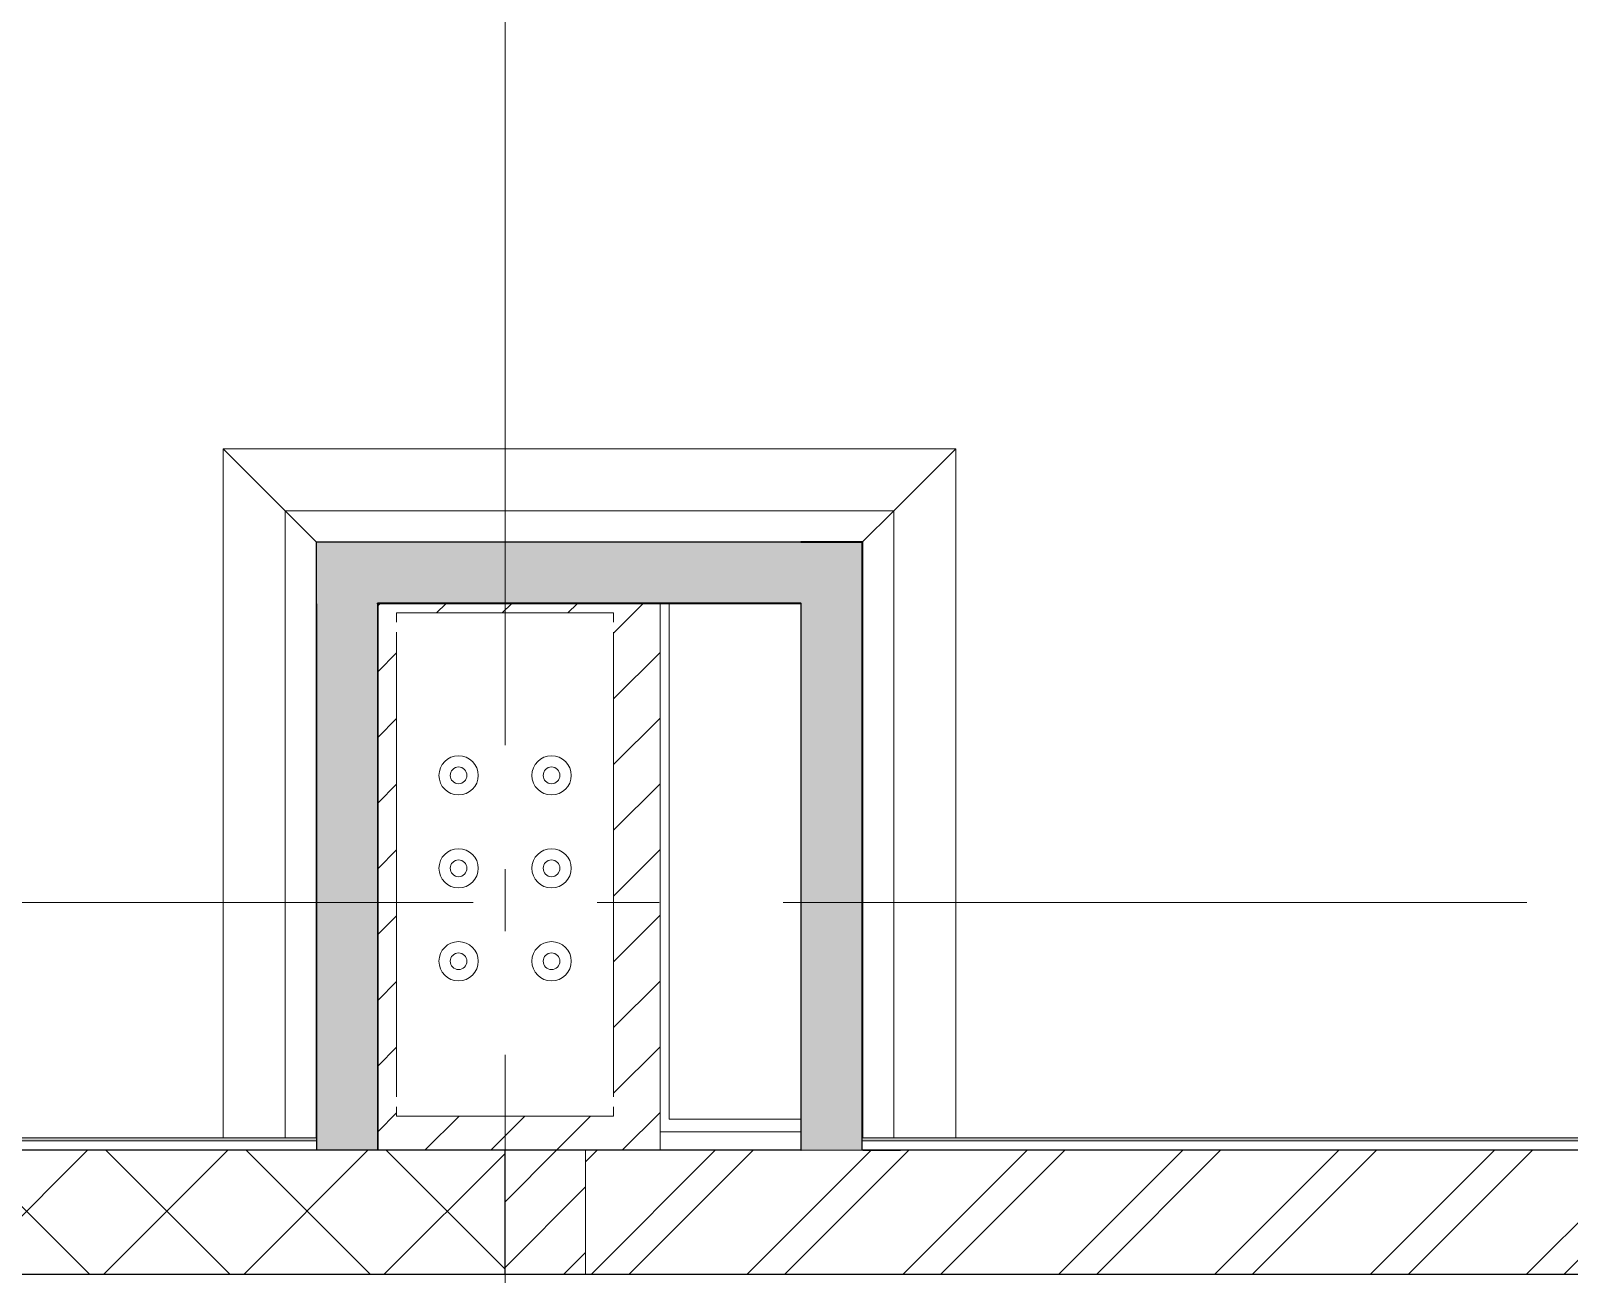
# Model space of a CAD drawing. Header units: millimetres. Extents: x -187347 to 135007, y -6415 to 292048.
# Drawn here: x -63705 to -61223, y -4545 to -2539 of the extents above; entities that cross this region are included whole.
import ezdxf

# ---------------------------------------------------------------- set-up
doc = ezdxf.new("R2010")
doc.units = ezdxf.units.MM
doc.header["$LTSCALE"] = 100
doc.linetypes.add('Z_LINE-CNTR', pattern=[17, 12, -2, 1, -2])
for name, color, linetype, lineweight in [('A-FLOR', 7, 'Continuous', 5), ('A-WALL', 7, 'Continuous', 5), ('A-WALL-FNSH', 7, 'Continuous', 5), ('A-WALL-PATT', 7, 'Continuous', 5), ('S-BEAM', 7, 'Continuous', 5), ('S-COLS', 7, 'Continuous', 5), ('S-FSTN', 7, 'Continuous', 5), ('S-GRID', 7, 'Continuous', 5)]:
    doc.layers.add(name, color=color, linetype=linetype, lineweight=lineweight)
pattern_1 = [(45, (-212939.88, 104055), (-53.03301, 53.03301), [])]

# ---------------------------------------------------------------- blocks, each defined once
blk = doc.blocks.new('ODE_ST_M3_Base_Plate_Connection___Double_Row_14562_FREE_BOLT_LOD3 - BR630A-V284-BLOCK WORK - GROUND FLOOR PLAN - FOR SITE')
at = {"layer": 'S-FSTN'}
for p, q in [((-181.3, 406), (-181.3, 391)), ((168.7, 406), (-181.3, 406)), ((168.7, 391), (168.7, 406)), ((-181.3, 375), (-181.3, -375)), ((168.7, -375), (168.7, 375)), ((-181.3, -391), (-181.3, -406)), ((168.7, -406), (168.7, -391)), ((-181.3, -406), (168.7, -406))]:
    blk.add_line(p, q, dxfattribs=at)
blk = doc.blocks.new('Hex Head - 16mmØ BOLT-9650050-BLOCK WORK - GROUND FLOOR PLAN - FOR SITE')
at = {"layer": 'S-FSTN'}
for radius, start, end in [(31.7, 0, 180), (13.5, 0, 180), (31.7, 180, 360), (13.5, 180, 360)]:
    blk.add_arc((9.5, 0), radius, start, end, dxfattribs=at)
blk = doc.blocks.new('Hex Head - 30mmØ BOLT-30457600-BLOCK WORK - GROUND FLOOR PLAN - FOR SITE')
at = {"layer": 'S-FSTN'}
for radius, start, end in [(31.7, 0, 180), (13.5, 0, 180), (31.7, 180, 360), (13.5, 180, 360)]:
    blk.add_arc((9.5, 0), radius, start, end, dxfattribs=at)

msp = doc.modelspace()

# ---------------------------------------------------------------- hatches: boundary and pattern name
at = {"layer": 'A-WALL-PATT', "true_color": 0xb8ffa6}
h = msp.add_hatch(color=71, dxfattribs=at)
h.paths.add_polyline_path([(-63244.9, -4325), (-63244.1, -4325), (-63244.1, -3463), (-63244.9, -3463), (-63244.9, -4166.9)])
h.paths.add_polyline_path([(-63244.1, -3462.2), (-63244.1, -3363.8), (-63244.9, -3363.8), (-63244.9, -3462.2)])
h = msp.add_hatch(color=71, dxfattribs=at)
h.paths.add_polyline_path([(-62462.8, -3363.8), (-62462.8, -3363), (-63244.1, -3363), (-63244.1, -3363.8), (-62531.3, -3363.8)])
h.paths.add_polyline_path([(-62462, -3363.8), (-62363.6, -3363.8), (-62363.6, -3363), (-62462, -3363)])
at = {"layer": 'A-WALL-PATT'}
h = msp.add_hatch(dxfattribs=at)
h.set_pattern_fill('FP_563', color=256, angle=67.3801, style=0, pattern_type=2)
h.set_pattern_definition([(67.38, (-62849.795, -3443.189), (0.0003, 50.7995), [13.208, -647.192]), (67.38, (-62798.996, -3443.189), (0.0003, 50.7995), [13.208, -647.192]), (67.38, (-62748.196, -3443.188), (0.0003, 50.79954), [13.208, -647.192]), (67.38, (-62697.395, -3443.19), (0.0003, 50.79954), [13.208, -647.192]), (67.38, (-62646.596, -3443.19), (0.0003, 50.79954), [13.208, -647.192]), (112.249, (-62807.124, -3443.189), (0.0002, 50.8004), [12.075, -1195.427]), (112.249, (-62756.324, -3443.19), (0.00024, 50.8004), [12.075, -1195.427]), (112.249, (-62705.524, -3443.189), (0.00024, 50.8004), [12.075, -1195.427]), (112.249, (-62654.724, -3443.19), (0.00024, 50.8004), [12.075, -1195.427]), (112.249, (-62603.923, -3443.189), (0.00024, 50.80037), [12.075, -1195.427]), (112.249, (-62553.124, -3443.19), (0.00024, 50.80037), [12.075, -1195.427]), (112.249, (-62502.324, -3443.189), (0.00024, 50.80037), [12.075, -1195.427]), (112.249, (-62451.523, -3443.19), (0.00024, 50.80037), [12.075, -1195.427]), (112.2491, (-62400.723, -3443.189), (0.00024, 50.80037), [12.075, -1195.427]), (247.751, (-62819.823, -3432.013), (-0.0005, 50.8004), [12.075, -1195.427]), (247.751, (-62769.024, -3432.013), (-0.0005, 50.8004), [12.075, -1195.427]), (247.751, (-62718.224, -3432.012), (-0.0005, 50.8004), [12.075, -1195.427]), (247.751, (-62667.423, -3432.013), (-0.0005, 50.8004), [12.075, -1195.427]), (247.751, (-62616.624, -3432.013), (-0.0005, 50.80037), [12.075, -1195.427]), (247.751, (-62565.824, -3432.013), (-0.0005, 50.80037), [12.075, -1195.427]), (247.751, (-62515.024, -3432.013), (-0.0005, 50.80037), [12.075, -1195.427]), (247.751, (-62464.224, -3432.013), (-0.0005, 50.80037), [12.075, -1195.427]), (247.7511, (-62413.424, -3432.013), (-0.00048, 50.80037), [12.075, -1195.427]), (292.62, (-62837.603, -3430.997), (-0.00055, 50.7995), [13.208, -647.192]), (292.62, (-62786.804, -3430.997), (-0.00055, 50.7995), [13.208, -647.192]), (292.62, (-62736.004, -3430.997), (-0.00055, 50.79954), [13.208, -647.192]), (292.62, (-62685.204, -3430.997), (-0.00055, 50.79954), [13.208, -647.192]), (292.62, (-62634.404, -3430.997), (-0.00055, 50.79954), [13.208, -647.192]), (81.8701, (-62852.3354, -3451.825), (-7e-05, 50.79954), [3.592, -355.618]), (68.1986, (-62851.828, -3448.269), (-0.0002, 50.8005), [5.471, -268.095]), (68.1986, (-62801.028, -3448.27), (-0.0002, 50.8005), [5.471, -268.095]), (291.801, (-62832.524, -3443.189), (0.0004, 50.8005), [5.471, -268.095]), (291.801, (-62781.723, -3443.19), (0.0004, 50.8005), [5.471, -268.095]), (278.1301, (-62830.4914, -3448.269), (-0.00017, 50.79954), [3.592, -355.618]), (278.1301, (-62852.3354, -3451.825), (-0.00017, 50.79954), [3.592, -355.618]), (296.565, (-62851.828, -3455.38), (-0.0005, 50.7999), [3.408, -110.184]), (315, (-62850.304, -3458.43), (-0.0001, 50.8), [3.592, -68.25]), (326.31, (-62847.764, -3460.97), (-0.0005, 50.8), [1.832, -181.33]), (326.31, (-62796.964, -3460.97), (-0.0005, 50.8), [1.832, -181.33]), (326.31, (-62746.163, -3460.97), (-0.0005, 50.8), [1.832, -181.33]), (341.565, (-62846.24, -3461.985), (0.0002, 50.8), [1.676, -158.967]), (341.565, (-62795.44, -3461.985), (0.0002, 50.8), [1.676, -158.967]), (341.565, (-62744.64, -3461.985), (0.0002, 50.8), [1.676, -158.967]), (341.565, (-62844.716, -3462.493), (0.0002, 50.8), [1.676, -158.967]), (341.565, (-62793.916, -3462.493), (0.0002, 50.8), [1.676, -158.967]), (341.565, (-62743.116, -3462.493), (0.0002, 50.8), [1.676, -158.967]), (0.0001, (-62843.19, -3463), (-0.0001, 50.8), [4.064, -46.736]), (18.435, (-62839.13, -3463), (-0.0005, 50.8), [1.676, -158.967]), (18.435, (-62788.327, -3463), (-0.0005, 50.8), [1.676, -158.967]), (18.435, (-62737.527, -3463), (-0.0005, 50.8), [1.676, -158.967]), (18.435, (-62837.603, -3462.493), (-0.0005, 50.8), [1.676, -158.967]), (18.435, (-62786.804, -3462.493), (-0.0005, 50.8), [1.676, -158.967]), (18.435, (-62736.004, -3462.493), (-0.0005, 50.8), [1.676, -158.967]), (33.69, (-62836.08, -3461.985), (0.0002, 50.8), [1.832, -181.33]), (33.69, (-62785.28, -3461.985), (0.0002, 50.8), [1.832, -181.33]), (33.69, (-62734.48, -3461.985), (0.0002, 50.8), [1.832, -181.33]), (45, (-62834.556, -3460.97), (-0.0001, 50.8), [3.592, -68.25]), (63.435, (-62832.016, -3458.43), (0.0003, 50.7999), [3.408, -110.184]), (81.8701, (-62830.492, -3455.381), (-7e-05, 50.79954), [3.592, -355.618]), (81.8701, (-62826.936, -3451.825), (-7e-05, 50.79954), [3.592, -355.618]), (68.1986, (-62826.428, -3448.269), (-0.0002, 50.8005), [5.471, -268.095]), (68.1986, (-62775.628, -3448.268), (-0.0002, 50.8005), [5.471, -268.095]), (291.801, (-62807.124, -3443.189), (0.0004, 50.8005), [5.471, -268.095]), (291.801, (-62756.324, -3443.19), (0.0004, 50.8005), [5.471, -268.095]), (278.1301, (-62805.092, -3448.269), (-0.00017, 50.79954), [3.592, -355.618]), (278.1301, (-62826.936, -3451.825), (-0.00017, 50.79954), [3.592, -355.618]), (296.565, (-62826.427, -3455.381), (-0.0005, 50.7999), [3.408, -110.184]), (315, (-62824.903, -3458.43), (-0.0001, 50.8), [3.592, -68.25]), (326.31, (-62822.364, -3460.97), (-0.0005, 50.8), [1.832, -181.33]), (326.31, (-62771.564, -3460.97), (-0.0005, 50.8), [1.832, -181.33]), (326.31, (-62720.763, -3460.97), (-0.0005, 50.8), [1.832, -181.33]), (341.565, (-62820.84, -3461.985), (0.0002, 50.8), [1.676, -158.967]), (341.565, (-62770.04, -3461.985), (0.0002, 50.8), [1.676, -158.967]), (341.565, (-62719.24, -3461.985), (0.0002, 50.7998), [1.676, -158.967]), (341.565, (-62819.315, -3462.493), (0.0002, 50.8), [1.676, -158.967]), (341.565, (-62768.516, -3462.493), (0.0002, 50.8), [1.676, -158.967]), (341.565, (-62717.716, -3462.49), (0.0002, 50.7998), [1.676, -158.967]), (0.0001, (-62817.79, -3463), (-0.0001, 50.8), [4.064, -46.736]), (18.435, (-62813.73, -3463), (-0.0005, 50.8), [1.676, -158.967]), (18.435, (-62762.928, -3463), (-0.0005, 50.8), [1.676, -158.967]), (18.435, (-62712.128, -3463), (-0.0005, 50.7998), [1.676, -158.967]), (18.435, (-62812.203, -3462.493), (-0.0005, 50.8), [1.676, -158.967]), (18.435, (-62761.404, -3462.493), (-0.0005, 50.8), [1.676, -158.967]), (18.435, (-62710.604, -3462.493), (-0.0005, 50.7998), [1.676, -158.967]), (33.69, (-62810.68, -3461.985), (0.0002, 50.8), [1.832, -181.33]), (33.69, (-62759.88, -3461.984), (0.0002, 50.8), [1.832, -181.33]), (33.69, (-62709.08, -3461.985), (0.0002, 50.8), [1.832, -181.33]), (45, (-62809.156, -3460.97), (-0.0001, 50.8), [3.592, -68.25]), (63.435, (-62806.615, -3458.429), (0.0003, 50.7999), [3.408, -110.184]), (81.8701, (-62805.092, -3455.381), (-7e-05, 50.79954), [3.592, -355.618]), (81.8701, (-62839.636, -3423.377), (-7e-05, 50.79954), [3.592, -355.618]), (63.435, (-62839.127, -3419.821), (0.0003, 50.7999), [3.408, -110.184]), (45, (-62837.604, -3416.773), (-0.0001, 50.8), [3.592, -68.25]), (33.69, (-62835.064, -3414.233), (0.0002, 50.8), [1.832, -181.33]), (33.69, (-62784.264, -3414.233), (0.0002, 50.8), [1.832, -181.33]), (33.69, (-62733.464, -3414.233), (0.0002, 50.8), [1.832, -181.33]), (18.435, (-62833.54, -3413.217), (-0.0005, 50.8), [1.676, -158.967]), (18.435, (-62782.74, -3413.217), (-0.0005, 50.8), [1.676, -158.967]), (18.435, (-62731.94, -3413.217), (-0.0005, 50.8), [1.676, -158.967]), (18.435, (-62832.016, -3412.71), (-0.0005, 50.8), [1.676, -158.967]), (18.435, (-62781.216, -3412.71), (-0.0005, 50.8), [1.676, -158.967]), (18.435, (-62730.416, -3412.71), (-0.0005, 50.8), [1.676, -158.967]), (0.0001, (-62830.49, -3412.2), (-0.0001, 50.8), [4.064, -46.736]), (341.565, (-62826.427, -3412.2), (0.0002, 50.8), [1.676, -158.967]), (341.565, (-62775.63, -3412.2), (0.0002, 50.8), [1.676, -158.967]), (341.565, (-62724.83, -3412.2), (0.0002, 50.7998), [1.676, -158.967]), (341.565, (-62824.904, -3412.71), (0.0002, 50.8), [1.676, -158.967]), (341.565, (-62774.104, -3412.71), (0.0002, 50.8), [1.676, -158.967]), (341.565, (-62723.303, -3412.71), (0.0002, 50.7998), [1.676, -158.967]), (326.31, (-62823.38, -3413.217), (-0.0005, 50.8), [1.832, -181.33]), (326.31, (-62772.58, -3413.216), (-0.0005, 50.8), [1.832, -181.33]), (326.31, (-62721.78, -3413.217), (-0.0005, 50.8), [1.832, -181.33]), (315, (-62821.856, -3414.233), (-0.0001, 50.8), [3.592, -68.25]), (296.565, (-62819.316, -3416.773), (-0.0005, 50.7999), [3.408, -110.184]), (278.1301, (-62817.792, -3419.821), (-0.00017, 50.79954), [3.592, -355.618]), (278.1301, (-62839.636, -3423.377), (-0.00017, 50.79954), [3.592, -355.618]), (290.556, (-62839.128, -3426.933), (-0.0003, 50.8004), [4.34, -429.695]), (290.556, (-62788.328, -3426.933), (-0.0003, 50.8004), [4.34, -429.695]), (290.556, (-62737.527, -3426.933), (-0.0003, 50.8004), [4.34, -429.695]), (68.1986, (-62819.823, -3432.013), (-0.0002, 50.8005), [5.471, -268.095]), (68.1986, (-62769.024, -3432.013), (-0.0002, 50.8005), [5.471, -268.095]), (81.8701, (-62817.7915, -3426.9334), (-7e-05, 50.79954), [3.592, -355.618]), (0.0001, (-62853.86, -3412.2), (-0.0001, 50.8), [2.032, -48.768]), (341.565, (-62851.828, -3412.2), (0.0002, 50.8), [1.676, -158.967]), (341.565, (-62801.028, -3412.2), (0.0002, 50.8), [1.676, -158.967]), (341.565, (-62750.23, -3412.2), (0.0002, 50.8), [1.676, -158.967]), (341.565, (-62850.303, -3412.71), (0.0002, 50.8), [1.676, -158.967]), (341.565, (-62799.504, -3412.71), (0.0002, 50.8), [1.676, -158.967]), (341.565, (-62748.704, -3412.71), (0.0002, 50.8), [1.676, -158.967]), (326.31, (-62848.78, -3413.217), (-0.0005, 50.8), [1.832, -181.33]), (326.31, (-62797.98, -3413.217), (-0.0005, 50.8), [1.832, -181.33]), (326.31, (-62747.18, -3413.217), (-0.0005, 50.8), [1.832, -181.33]), (315, (-62847.255, -3414.233), (-0.0001, 50.8), [3.592, -68.25]), (296.565, (-62844.716, -3416.773), (-0.0005, 50.7999), [3.408, -110.184]), (278.1301, (-62843.192, -3419.821), (-0.00017, 50.79954), [3.592, -355.618]), (69.444, (-62844.715, -3430.997), (7e-05, 50.8004), [4.34, -429.695]), (69.444, (-62793.916, -3430.997), (7e-05, 50.8004), [4.34, -429.695]), (69.444, (-62743.116, -3430.996), (7e-05, 50.8004), [4.34, -429.695]), (81.8701, (-62843.191, -3426.933), (-7e-05, 50.79954), [3.592, -355.618]), (81.8701, (-62814.236, -3423.3764), (-7e-05, 50.79954), [3.592, -355.618]), (63.435, (-62813.728, -3419.821), (0.0003, 50.7999), [3.408, -110.184]), (45, (-62812.204, -3416.773), (-0.0001, 50.8), [3.592, -68.25]), (33.69, (-62809.663, -3414.233), (0.0002, 50.8), [1.832, -181.33]), (33.69, (-62758.864, -3414.233), (0.0002, 50.8), [1.832, -181.33]), (33.69, (-62708.064, -3414.232), (0.0002, 50.8), [1.832, -181.33]), (18.435, (-62808.14, -3413.217), (-0.0005, 50.8), [1.676, -158.967]), (18.435, (-62757.34, -3413.217), (-0.0005, 50.8), [1.676, -158.967]), (18.435, (-62706.54, -3413.216), (-0.0005, 50.7998), [1.676, -158.967]), (18.435, (-62806.616, -3412.71), (-0.0005, 50.8), [1.676, -158.967]), (18.435, (-62755.815, -3412.71), (-0.0005, 50.8), [1.676, -158.967]), (18.435, (-62705.015, -3412.71), (-0.0005, 50.7998), [1.676, -158.967]), (0.0001, (-62805.09, -3412.2), (-0.0001, 50.8), [2.032, -48.768]), (278.1301, (-62814.236, -3423.3764), (-0.00017, 50.79954), [3.592, -355.618]), (291.801, (-62813.728, -3426.933), (0.0004, 50.8005), [5.471, -268.095]), (291.801, (-62762.928, -3426.933), (0.0004, 50.8005), [5.471, -268.095])])
h.paths.add_polyline_path([(-62462, -3462.2), (-62462, -3363.8), (-63244.1, -3363.8), (-63244.1, -3462.2), (-62462.8, -3462.2)])
h = msp.add_hatch(dxfattribs=at)
h.set_pattern_fill('FP_564', color=256, angle=67.3801, style=0, pattern_type=2)
h.set_pattern_definition([(337.38, (-62443.03, -3858.065), (50.79954, -0.0003), [13.208, -647.192]), (337.38, (-62443.03, -3908.865), (50.79954, -0.0003), [13.208, -647.192]), (337.38, (-62443.03, -3959.665), (50.79954, -0.0003), [13.208, -647.192]), (337.38, (-62443.03, -4010.465), (50.79954, -0.0003), [13.208, -647.192]), (337.38, (-62443.03, -4061.265), (50.79954, -0.0003), [13.208, -647.192]), (22.249, (-62443.03, -3900.737), (50.8004, -0.00024), [12.075, -1195.427]), (22.249, (-62443.03, -3951.537), (50.8004, -0.00024), [12.075, -1195.427]), (22.249, (-62443.03, -4002.336), (50.80037, -0.00024), [12.075, -1195.427]), (22.249, (-62443.03, -4053.137), (50.80037, -0.00024), [12.075, -1195.427]), (22.249, (-62443.03, -4103.937), (50.80037, -0.00024), [12.075, -1195.427]), (22.249, (-62443.029, -4154.737), (50.80037, -0.00024), [12.075, -1195.427]), (22.2491, (-62443.03, -4205.537), (50.80037, -0.00024), [12.075, -1195.427]), (22.2491, (-62443.03, -4256.337), (50.80037, -0.00024), [12.075, -1195.427]), (22.2491, (-62443.03, -4307.137), (50.80037, -0.00024), [12.075, -1195.427]), (157.751, (-62431.853, -3888.037), (50.8004, 0.0005), [12.075, -1195.427]), (157.751, (-62431.854, -3938.837), (50.8004, 0.0005), [12.075, -1195.427]), (157.751, (-62431.853, -3989.637), (50.80037, 0.0005), [12.075, -1195.427]), (157.751, (-62431.854, -4040.437), (50.80037, 0.0005), [12.075, -1195.427]), (157.751, (-62431.854, -4091.237), (50.80037, 0.0005), [12.075, -1195.427]), (157.751, (-62431.854, -4142.037), (50.80037, 0.0005), [12.075, -1195.427]), (157.7511, (-62431.853, -4192.837), (50.80037, 0.00048), [12.075, -1195.427]), (157.7511, (-62431.854, -4243.636), (50.80037, 0.00048), [12.075, -1195.427]), (157.7511, (-62431.853, -4294.437), (50.80037, 0.00048), [12.075, -1195.427]), (202.62, (-62430.838, -3870.257), (50.79954, 0.00055), [13.208, -647.192]), (202.62, (-62430.838, -3921.057), (50.79954, 0.00055), [13.208, -647.192]), (202.62, (-62430.838, -3971.857), (50.79954, 0.00055), [13.208, -647.192]), (202.62, (-62430.837, -4022.657), (50.79954, 0.00055), [13.208, -647.192]), (202.62, (-62430.838, -4073.456), (50.79954, 0.00055), [13.208, -647.192]), (351.8701, (-62451.666, -3855.5246), (50.79954, 7e-05), [3.592, -355.618]), (338.198, (-62448.11, -3856.032), (50.8005, -0.0002), [5.471, -268.095]), (338.198, (-62448.11, -3906.833), (50.8005, -0.0002), [5.471, -268.095]), (201.801, (-62443.03, -3875.337), (50.8005, -0.0004), [5.471, -268.095]), (201.801, (-62443.03, -3926.137), (50.8005, -0.0004), [5.471, -268.095]), (188.1301, (-62448.11, -3877.3686), (50.79954, 0.00017), [3.592, -355.618]), (188.1301, (-62451.666, -3855.5246), (50.79954, 0.00017), [3.592, -355.618]), (206.565, (-62455.222, -3856.033), (50.7999, 0.0005), [3.408, -110.184]), (225, (-62458.27, -3857.557), (50.8, 0.0001), [3.592, -68.25]), (236.31, (-62460.81, -3860.096), (50.8, 0.0005), [1.832, -181.33]), (236.31, (-62460.81, -3910.897), (50.8, 0.0005), [1.832, -181.33]), (236.31, (-62460.81, -3961.697), (50.8, 0.0005), [1.832, -181.33]), (251.565, (-62461.826, -3861.62), (50.8, -0.0002), [1.676, -158.967]), (251.565, (-62461.825, -3912.42), (50.7998, -0.0002), [1.676, -158.967]), (251.565, (-62461.826, -3963.22), (50.7998, -0.0002), [1.676, -158.967]), (251.565, (-62462.333, -3863.145), (50.8, -0.0002), [1.676, -158.967]), (251.565, (-62462.334, -3913.944), (50.7998, -0.0002), [1.676, -158.967]), (251.565, (-62462.333, -3964.745), (50.7998, -0.0002), [1.676, -158.967]), (270, (-62462.84, -3864.67), (50.8, 0.0001), [4.064, -46.736]), (288.435, (-62462.84, -3868.733), (50.8, 0.0005), [1.676, -158.967]), (288.435, (-62462.84, -3919.533), (50.7998, 0.0005), [1.676, -158.967]), (288.435, (-62462.84, -3970.333), (50.7998, 0.0005), [1.676, -158.967]), (288.435, (-62462.334, -3870.257), (50.8, 0.0005), [1.676, -158.967]), (288.435, (-62462.333, -3921.057), (50.7998, 0.0005), [1.676, -158.967]), (288.435, (-62462.334, -3971.857), (50.7998, 0.0005), [1.676, -158.967]), (303.69, (-62461.826, -3871.78), (50.8, -0.0002), [1.832, -181.33]), (303.69, (-62461.825, -3922.58), (50.8, -0.0002), [1.832, -181.33]), (303.69, (-62461.826, -3973.38), (50.8, -0.0002), [1.832, -181.33]), (315, (-62460.81, -3873.304), (50.8, 0.0001), [3.592, -68.25]), (333.435, (-62458.27, -3875.845), (50.7999, -0.0003), [3.408, -110.184]), (351.8701, (-62455.222, -3877.369), (50.79954, 7e-05), [3.592, -355.618]), (351.8701, (-62451.665, -3880.925), (50.79954, 7e-05), [3.592, -355.618]), (338.198, (-62448.11, -3881.433), (50.8005, -0.0002), [5.471, -268.095]), (338.198, (-62448.11, -3932.233), (50.8005, -0.0002), [5.471, -268.095]), (201.801, (-62443.03, -3900.737), (50.8005, -0.0004), [5.471, -268.095]), (201.801, (-62443.03, -3951.537), (50.8005, -0.0004), [5.471, -268.095]), (188.1301, (-62448.109, -3902.769), (50.79954, 0.00017), [3.592, -355.618]), (188.1301, (-62451.665, -3880.925), (50.79954, 0.00017), [3.592, -355.618]), (206.565, (-62455.222, -3881.433), (50.7999, 0.0005), [3.408, -110.184]), (225, (-62458.27, -3882.957), (50.8, 0.0001), [3.592, -68.25]), (236.31, (-62460.81, -3885.497), (50.8, 0.0005), [1.832, -181.33]), (236.31, (-62460.81, -3936.297), (50.8, 0.0005), [1.832, -181.33]), (236.31, (-62460.81, -3987.097), (50.8, 0.0005), [1.832, -181.33]), (251.565, (-62461.825, -3887.02), (50.7998, -0.0002), [1.676, -158.967]), (251.565, (-62461.826, -3937.82), (50.7998, -0.0002), [1.676, -158.967]), (251.565, (-62461.825, -3988.62), (50.7998, -0.0002), [1.676, -158.967]), (251.565, (-62462.333, -3888.545), (50.7998, -0.0002), [1.676, -158.967]), (251.565, (-62462.334, -3939.345), (50.7998, -0.0002), [1.676, -158.967]), (251.565, (-62462.333, -3990.145), (50.7998, -0.0002), [1.676, -158.967]), (270, (-62462.84, -3890.07), (50.8, 0.0001), [4.064, -46.736]), (288.435, (-62462.84, -3894.133), (50.7998, 0.0005), [1.676, -158.967]), (288.435, (-62462.84, -3944.933), (50.7998, 0.0005), [1.676, -158.967]), (288.435, (-62462.84, -3995.732), (50.7998, 0.0005), [1.676, -158.967]), (288.435, (-62462.334, -3895.657), (50.7998, 0.0005), [1.676, -158.967]), (288.435, (-62462.334, -3946.457), (50.7998, 0.0005), [1.676, -158.967]), (288.435, (-62462.334, -3997.257), (50.7998, 0.0005), [1.676, -158.967]), (303.69, (-62461.826, -3897.18), (50.8, -0.0002), [1.832, -181.33]), (303.69, (-62461.825, -3947.98), (50.8, -0.0002), [1.832, -181.33]), (303.69, (-62461.826, -3998.78), (50.8, -0.0002), [1.832, -181.33]), (315, (-62460.81, -3898.705), (50.8, 0.0001), [3.592, -68.25]), (333.435, (-62458.27, -3901.245), (50.7999, -0.0003), [3.408, -110.184]), (351.8701, (-62455.221, -3902.769), (50.79954, 7e-05), [3.592, -355.618]), (351.8701, (-62423.217, -3868.225), (50.79954, 7e-05), [3.592, -355.618]), (333.435, (-62419.662, -3868.733), (50.7999, -0.0003), [3.408, -110.184]), (315, (-62416.614, -3870.256), (50.8, 0.0001), [3.592, -68.25]), (303.69, (-62414.073, -3872.797), (50.8, -0.0002), [1.832, -181.33]), (303.69, (-62414.074, -3923.596), (50.8, -0.0002), [1.832, -181.33]), (303.69, (-62414.073, -3974.397), (50.8, -0.0002), [1.832, -181.33]), (288.435, (-62413.057, -3874.32), (50.8, 0.0005), [1.676, -158.967]), (288.435, (-62413.058, -3925.12), (50.7998, 0.0005), [1.676, -158.967]), (288.435, (-62413.057, -3975.92), (50.7998, 0.0005), [1.676, -158.967]), (288.435, (-62412.55, -3875.845), (50.8, 0.0005), [1.676, -158.967]), (288.435, (-62412.55, -3926.645), (50.7998, 0.0005), [1.676, -158.967]), (288.435, (-62412.55, -3977.445), (50.7998, 0.0005), [1.676, -158.967]), (270, (-62412.04, -3877.37), (50.8, 0.0001), [4.064, -46.736]), (251.565, (-62412.04, -3881.433), (50.8, -0.0002), [1.676, -158.967]), (251.565, (-62412.04, -3932.233), (50.7998, -0.0002), [1.676, -158.967]), (251.565, (-62412.04, -3983.033), (50.7998, -0.0002), [1.676, -158.967]), (251.565, (-62412.55, -3882.956), (50.7998, -0.0002), [1.676, -158.967]), (251.565, (-62412.55, -3933.757), (50.7998, -0.0002), [1.676, -158.967]), (251.565, (-62412.55, -3984.557), (50.7998, -0.0002), [1.676, -158.967]), (236.31, (-62413.06, -3884.48), (50.8, 0.0005), [1.832, -181.33]), (236.31, (-62413.057, -3935.28), (50.8, 0.0005), [1.832, -181.33]), (236.31, (-62413.058, -3986.08), (50.8, 0.0005), [1.832, -181.33]), (225, (-62414.073, -3886.005), (50.8, 0.0001), [3.592, -68.25]), (206.565, (-62416.614, -3888.545), (50.7999, 0.0005), [3.408, -110.184]), (188.1301, (-62419.661, -3890.069), (50.79954, 0.00017), [3.592, -355.618]), (188.1301, (-62423.217, -3868.225), (50.79954, 0.00017), [3.592, -355.618]), (200.556, (-62426.773, -3868.733), (50.8004, 0.0003), [4.34, -429.695]), (200.556, (-62426.774, -3919.533), (50.8004, 0.0003), [4.34, -429.695]), (200.556, (-62426.774, -3970.333), (50.8004, 0.0003), [4.34, -429.695]), (338.198, (-62431.853, -3888.037), (50.8005, -0.0002), [5.471, -268.095]), (338.198, (-62431.854, -3938.837), (50.8005, -0.0002), [5.471, -268.095]), (351.8701, (-62426.773, -3890.069), (50.79954, 7e-05), [3.592, -355.618]), (270, (-62412.04, -3854), (50.8, 0.0001), [2.032, -48.768]), (251.565, (-62412.04, -3856.033), (50.8, -0.0002), [1.676, -158.967]), (251.565, (-62412.04, -3906.832), (50.7998, -0.0002), [1.676, -158.967]), (251.565, (-62412.04, -3957.633), (50.7998, -0.0002), [1.676, -158.967]), (251.565, (-62412.55, -3857.557), (50.8, -0.0002), [1.676, -158.967]), (251.565, (-62412.55, -3908.357), (50.7998, -0.0002), [1.676, -158.967]), (251.565, (-62412.55, -3959.157), (50.7998, -0.0002), [1.676, -158.967]), (236.31, (-62413.058, -3859.08), (50.8, 0.0005), [1.832, -181.33]), (236.31, (-62413.057, -3909.88), (50.8, 0.0005), [1.832, -181.33]), (236.31, (-62413.058, -3960.68), (50.8, 0.0005), [1.832, -181.33]), (225, (-62414.074, -3860.605), (50.8, 0.0001), [3.592, -68.25]), (206.565, (-62416.614, -3863.145), (50.7999, 0.0005), [3.408, -110.184]), (188.1301, (-62419.662, -3864.669), (50.79954, 0.00017), [3.592, -355.618]), (339.444, (-62430.837, -3863.145), (50.8004, -7e-05), [4.34, -429.695]), (339.444, (-62430.838, -3913.945), (50.8004, -7e-05), [4.34, -429.695]), (339.444, (-62430.837, -3964.745), (50.8004, -7e-05), [4.34, -429.695]), (351.8701, (-62426.774, -3864.669), (50.79954, 7e-05), [3.592, -355.618]), (351.8701, (-62423.2174, -3893.625), (50.79954, 7e-05), [3.592, -355.618]), (333.435, (-62419.661, -3894.133), (50.7999, -0.0003), [3.408, -110.184]), (315, (-62416.614, -3895.657), (50.8, 0.0001), [3.592, -68.25]), (303.69, (-62414.073, -3898.197), (50.8, -0.0002), [1.832, -181.33]), (303.69, (-62414.074, -3948.997), (50.8, -0.0002), [1.832, -181.33]), (303.69, (-62414.073, -3999.797), (50.8, -0.0002), [1.832, -181.33]), (288.435, (-62413.057, -3899.72), (50.7998, 0.0005), [1.676, -158.967]), (288.435, (-62413.06, -3950.52), (50.7998, 0.0005), [1.676, -158.967]), (288.435, (-62413.057, -4001.32), (50.7998, 0.0005), [1.676, -158.967]), (288.435, (-62412.55, -3901.245), (50.7998, 0.0005), [1.676, -158.967]), (288.435, (-62412.55, -3952.045), (50.7998, 0.0005), [1.676, -158.967]), (288.435, (-62412.55, -4002.845), (50.7998, 0.0005), [1.676, -158.967]), (270, (-62412.04, -3902.77), (50.8, 0.0001), [2.032, -48.768]), (188.1301, (-62423.2174, -3893.625), (50.79954, 0.00017), [3.592, -355.618]), (201.801, (-62426.774, -3894.133), (50.8005, -0.0004), [5.471, -268.095]), (201.801, (-62426.774, -3944.933), (50.8005, -0.0004), [5.471, -268.095])])
h.paths.add_polyline_path([(-62363.6, -4345), (-62363.6, -3363.8), (-62462, -3363.8), (-62462, -4345)])
at = {"layer": 'A-WALL-PATT', "true_color": 0xb8ffa6}
for points in [[(-62363.6, -4325), (-62362.8, -4325), (-62362.8, -3363.8), (-62363.6, -3363.8), (-62363.6, -3886.2)], [(-62462.8, -3463), (-62462.8, -3462.2), (-63145.7, -3462.2), (-63144.9, -3463), (-62531.3, -3463)], [(-63145.7, -4345), (-63144.9, -4345), (-63144.9, -3463), (-63145.7, -3463), (-63145.7, -4166.9)], [(-62462.8, -4345), (-62462, -4345), (-62462, -3462.2), (-62462.8, -3463), (-62462.8, -3886.2)]]:
    msp.add_hatch(color=71, dxfattribs=at).paths.add_polyline_path(points)
at = {"layer": 'A-WALL-PATT'}
h = msp.add_hatch(dxfattribs=at)
h.set_pattern_fill('FP_562', color=256, angle=67.3801, style=0, pattern_type=2)
h.set_pattern_definition([(157.38, (-63164.69, -3899.937), (-50.7995, 0.0003), [13.208, -647.192]), (157.38, (-63164.69, -3849.137), (-50.79954, 0.0003), [13.208, -647.192]), (157.38, (-63164.69, -3798.337), (-50.79954, 0.0003), [13.208, -647.192]), (157.38, (-63164.69, -3747.537), (-50.79954, 0.0003), [13.208, -647.192]), (157.38, (-63164.69, -3696.737), (-50.79954, 0.0003), [13.208, -647.192]), (202.249, (-63164.69, -3857.265), (-50.8004, 0.00024), [12.075, -1195.427]), (202.249, (-63164.69, -3806.465), (-50.8004, 0.00024), [12.075, -1195.427]), (202.249, (-63164.69, -3755.665), (-50.8004, 0.00024), [12.075, -1195.427]), (202.249, (-63164.69, -3704.865), (-50.80037, 0.00024), [12.075, -1195.427]), (202.249, (-63164.69, -3654.065), (-50.80037, 0.00024), [12.075, -1195.427]), (202.249, (-63164.69, -3603.265), (-50.80037, 0.00024), [12.075, -1195.427]), (202.249, (-63164.69, -3552.465), (-50.80037, 0.00024), [12.075, -1195.427]), (202.2491, (-63164.69, -3501.665), (-50.80037, 0.00024), [12.075, -1195.427]), (202.2491, (-63164.69, -3450.865), (-50.80037, 0.00024), [12.075, -1195.427]), (337.751, (-63175.865, -3869.965), (-50.8004, -0.0005), [12.075, -1195.427]), (337.751, (-63175.866, -3819.165), (-50.8004, -0.0005), [12.075, -1195.427]), (337.751, (-63175.865, -3768.365), (-50.8004, -0.0005), [12.075, -1195.427]), (337.751, (-63175.866, -3717.565), (-50.80037, -0.0005), [12.075, -1195.427]), (337.751, (-63175.866, -3666.765), (-50.80037, -0.0005), [12.075, -1195.427]), (337.751, (-63175.866, -3615.965), (-50.80037, -0.0005), [12.075, -1195.427]), (337.751, (-63175.866, -3565.165), (-50.80037, -0.0005), [12.075, -1195.427]), (337.7511, (-63175.866, -3514.365), (-50.80037, -0.00048), [12.075, -1195.427]), (337.7511, (-63175.866, -3463.565), (-50.80037, -0.00048), [12.075, -1195.427]), (22.62, (-63176.882, -3887.745), (-50.7995, -0.00055), [13.208, -647.192]), (22.62, (-63176.882, -3836.945), (-50.79954, -0.00055), [13.208, -647.192]), (22.62, (-63176.882, -3786.145), (-50.79954, -0.00055), [13.208, -647.192]), (22.62, (-63176.882, -3735.345), (-50.79954, -0.00055), [13.208, -647.192]), (22.62, (-63176.882, -3684.545), (-50.79954, -0.00055), [13.208, -647.192]), (171.8701, (-63156.054, -3902.477), (-50.79954, -7e-05), [3.592, -355.618]), (158.198, (-63159.61, -3901.969), (-50.8005, 0.0002), [5.471, -268.095]), (158.198, (-63159.61, -3851.17), (-50.8005, 0.0002), [5.471, -268.095]), (21.801, (-63164.69, -3882.665), (-50.8005, 0.0004), [5.471, -268.095]), (21.801, (-63164.69, -3831.865), (-50.8005, 0.0004), [5.471, -268.095]), (8.1301, (-63159.61, -3880.633), (-50.79954, -0.00017), [3.592, -355.618]), (8.1301, (-63156.054, -3902.477), (-50.79954, -0.00017), [3.592, -355.618]), (26.565, (-63152.498, -3901.97), (-50.7999, -0.0005), [3.408, -110.184]), (45, (-63149.45, -3900.445), (-50.8, -0.0001), [3.592, -68.25]), (56.31, (-63146.91, -3897.905), (-50.8, -0.0005), [1.832, -181.33]), (56.31, (-63146.91, -3847.105), (-50.8, -0.0005), [1.832, -181.33]), (56.31, (-63146.91, -3796.305), (-50.8, -0.0005), [1.832, -181.33]), (71.565, (-63145.894, -3896.38), (-50.8, 0.0002), [1.676, -158.967]), (71.565, (-63145.893, -3845.58), (-50.8, 0.0002), [1.676, -158.967]), (71.565, (-63145.894, -3794.78), (-50.7998, 0.0002), [1.676, -158.967]), (71.565, (-63145.386, -3894.857), (-50.8, 0.0002), [1.676, -158.967]), (71.565, (-63145.386, -3844.057), (-50.8, 0.0002), [1.676, -158.967]), (71.565, (-63145.386, -3793.257), (-50.7998, 0.0002), [1.676, -158.967]), (90, (-63144.877, -3893.333), (-50.8, -0.0001), [4.064, -46.736]), (108.435, (-63144.878, -3889.27), (-50.8, -0.0005), [1.676, -158.967]), (108.435, (-63144.88, -3838.47), (-50.8, -0.0005), [1.676, -158.967]), (108.435, (-63144.877, -3787.67), (-50.7998, -0.0005), [1.676, -158.967]), (108.435, (-63145.386, -3887.745), (-50.8, -0.0005), [1.676, -158.967]), (108.435, (-63145.386, -3836.945), (-50.8, -0.0005), [1.676, -158.967]), (108.435, (-63145.386, -3786.145), (-50.7998, -0.0005), [1.676, -158.967]), (123.69, (-63145.894, -3886.22), (-50.8, 0.0002), [1.832, -181.33]), (123.69, (-63145.894, -3835.42), (-50.8, 0.0002), [1.832, -181.33]), (123.69, (-63145.894, -3784.62), (-50.8, 0.0002), [1.832, -181.33]), (135, (-63146.91, -3884.697), (-50.8, -0.0001), [3.592, -68.25]), (153.435, (-63149.45, -3882.157), (-50.7999, 0.0003), [3.408, -110.184]), (171.8701, (-63152.498, -3880.633), (-50.79954, -7e-05), [3.592, -355.618]), (171.8701, (-63156.054, -3877.077), (-50.79954, -7e-05), [3.592, -355.618]), (158.198, (-63159.61, -3876.57), (-50.8005, 0.0002), [5.471, -268.095]), (158.198, (-63159.61, -3825.769), (-50.8005, 0.0002), [5.471, -268.095]), (21.801, (-63164.69, -3857.265), (-50.8005, 0.0004), [5.471, -268.095]), (21.801, (-63164.69, -3806.465), (-50.8005, 0.0004), [5.471, -268.095]), (8.1301, (-63159.61, -3855.233), (-50.79954, -0.00017), [3.592, -355.618]), (8.1301, (-63156.054, -3877.077), (-50.79954, -0.00017), [3.592, -355.618]), (26.565, (-63152.498, -3876.569), (-50.7999, -0.0005), [3.408, -110.184]), (45, (-63149.45, -3875.045), (-50.8, -0.0001), [3.592, -68.25]), (56.31, (-63146.91, -3872.505), (-50.8, -0.0005), [1.832, -181.33]), (56.31, (-63146.91, -3821.705), (-50.8, -0.0005), [1.832, -181.33]), (56.31, (-63146.91, -3770.905), (-50.8, -0.0005), [1.832, -181.33]), (71.565, (-63145.894, -3870.98), (-50.8, 0.0002), [1.676, -158.967]), (71.565, (-63145.894, -3820.18), (-50.7998, 0.0002), [1.676, -158.967]), (71.565, (-63145.894, -3769.38), (-50.7998, 0.0002), [1.676, -158.967]), (71.565, (-63145.385, -3869.457), (-50.8, 0.0002), [1.676, -158.967]), (71.565, (-63145.386, -3818.657), (-50.7998, 0.0002), [1.676, -158.967]), (71.565, (-63145.385, -3767.857), (-50.7998, 0.0002), [1.676, -158.967]), (90, (-63144.88, -3867.933), (-50.8, -0.0001), [4.064, -46.736]), (108.435, (-63144.88, -3863.87), (-50.8, -0.0005), [1.676, -158.967]), (108.435, (-63144.878, -3813.07), (-50.7998, -0.0005), [1.676, -158.967]), (108.435, (-63144.88, -3762.27), (-50.7998, -0.0005), [1.676, -158.967]), (108.435, (-63145.386, -3862.345), (-50.8, -0.0005), [1.676, -158.967]), (108.435, (-63145.386, -3811.545), (-50.7998, -0.0005), [1.676, -158.967]), (108.435, (-63145.386, -3760.745), (-50.7998, -0.0005), [1.676, -158.967]), (123.69, (-63145.894, -3860.82), (-50.8, 0.0002), [1.832, -181.33]), (123.69, (-63145.893, -3810.02), (-50.8, 0.0002), [1.832, -181.33]), (123.69, (-63145.894, -3759.22), (-50.8, 0.0002), [1.832, -181.33]), (135, (-63146.91, -3859.297), (-50.8, -0.0001), [3.592, -68.25]), (153.435, (-63149.45, -3856.757), (-50.7999, 0.0003), [3.408, -110.184]), (171.8701, (-63152.498, -3855.233), (-50.79954, -7e-05), [3.592, -355.618]), (171.8701, (-63184.502, -3889.777), (-50.79954, -7e-05), [3.592, -355.618]), (153.435, (-63188.058, -3889.269), (-50.7999, 0.0003), [3.408, -110.184]), (135, (-63191.106, -3887.745), (-50.8, -0.0001), [3.592, -68.25]), (123.69, (-63193.646, -3885.205), (-50.8, 0.0002), [1.832, -181.33]), (123.69, (-63193.646, -3834.405), (-50.8, 0.0002), [1.832, -181.33]), (123.69, (-63193.646, -3783.605), (-50.8, 0.0002), [1.832, -181.33]), (108.435, (-63194.66, -3883.68), (-50.8, -0.0005), [1.676, -158.967]), (108.435, (-63194.66, -3832.88), (-50.8, -0.0005), [1.676, -158.967]), (108.435, (-63194.66, -3782.08), (-50.7998, -0.0005), [1.676, -158.967]), (108.435, (-63195.17, -3882.157), (-50.8, -0.0005), [1.676, -158.967]), (108.435, (-63195.17, -3831.357), (-50.8, -0.0005), [1.676, -158.967]), (108.435, (-63195.17, -3780.557), (-50.7998, -0.0005), [1.676, -158.967]), (90, (-63195.677, -3880.633), (-50.8, -0.0001), [4.064, -46.736]), (71.565, (-63195.677, -3876.57), (-50.8, 0.0002), [1.676, -158.967]), (71.565, (-63195.68, -3825.77), (-50.7998, 0.0002), [1.676, -158.967]), (71.565, (-63195.677, -3774.97), (-50.7998, 0.0002), [1.676, -158.967]), (71.565, (-63195.17, -3875.045), (-50.8, 0.0002), [1.676, -158.967]), (71.565, (-63195.17, -3824.245), (-50.7998, 0.0002), [1.676, -158.967]), (71.565, (-63195.17, -3773.445), (-50.7998, 0.0002), [1.676, -158.967]), (56.31, (-63194.66, -3873.52), (-50.8, -0.0005), [1.832, -181.33]), (56.31, (-63194.66, -3822.72), (-50.8, -0.0005), [1.832, -181.33]), (56.31, (-63194.66, -3771.92), (-50.8, -0.0005), [1.832, -181.33]), (45, (-63193.646, -3871.997), (-50.8, -0.0001), [3.592, -68.25]), (26.565, (-63191.106, -3869.457), (-50.7999, -0.0005), [3.408, -110.184]), (8.1301, (-63188.058, -3867.933), (-50.79954, -0.00017), [3.592, -355.618]), (8.1301, (-63184.502, -3889.777), (-50.79954, -0.00017), [3.592, -355.618]), (20.556, (-63180.946, -3889.269), (-50.8004, -0.0003), [4.34, -429.695]), (20.556, (-63180.946, -3838.47), (-50.8004, -0.0003), [4.34, -429.695]), (20.556, (-63180.946, -3787.669), (-50.8004, -0.0003), [4.34, -429.695]), (158.198, (-63175.865, -3869.965), (-50.8005, 0.0002), [5.471, -268.095]), (158.198, (-63175.866, -3819.165), (-50.8005, 0.0002), [5.471, -268.095]), (171.8701, (-63180.9456, -3867.933), (-50.79954, -7e-05), [3.592, -355.618]), (90, (-63195.68, -3904), (-50.8, -0.0001), [2.032, -48.768]), (71.565, (-63195.678, -3901.97), (-50.8, 0.0002), [1.676, -158.967]), (71.565, (-63195.68, -3851.17), (-50.8, 0.0002), [1.676, -158.967]), (71.565, (-63195.68, -3800.37), (-50.7998, 0.0002), [1.676, -158.967]), (71.565, (-63195.17, -3900.445), (-50.8, 0.0002), [1.676, -158.967]), (71.565, (-63195.17, -3849.645), (-50.8, 0.0002), [1.676, -158.967]), (71.565, (-63195.17, -3798.845), (-50.7998, 0.0002), [1.676, -158.967]), (56.31, (-63194.662, -3898.92), (-50.8, -0.0005), [1.832, -181.33]), (56.31, (-63194.66, -3848.12), (-50.8, -0.0005), [1.832, -181.33]), (56.31, (-63194.662, -3797.32), (-50.8, -0.0005), [1.832, -181.33]), (45, (-63193.646, -3897.397), (-50.8, -0.0001), [3.592, -68.25]), (26.565, (-63191.106, -3894.857), (-50.7999, -0.0005), [3.408, -110.184]), (8.1301, (-63188.058, -3893.333), (-50.79954, -0.00017), [3.592, -355.618]), (159.444, (-63176.881, -3894.857), (-50.8004, 7e-05), [4.34, -429.695]), (159.444, (-63176.882, -3844.057), (-50.8004, 7e-05), [4.34, -429.695]), (159.444, (-63176.881, -3793.257), (-50.8004, 7e-05), [4.34, -429.695]), (171.8701, (-63180.946, -3893.3326), (-50.79954, -7e-05), [3.592, -355.618]), (171.8701, (-63184.501, -3864.377), (-50.79954, -7e-05), [3.592, -355.618]), (153.435, (-63188.058, -3863.869), (-50.7999, 0.0003), [3.408, -110.184]), (135, (-63191.106, -3862.345), (-50.8, -0.0001), [3.592, -68.25]), (123.69, (-63193.645, -3859.805), (-50.8, 0.0002), [1.832, -181.33]), (123.69, (-63193.646, -3809.005), (-50.8, 0.0002), [1.832, -181.33]), (123.69, (-63193.645, -3758.205), (-50.8, 0.0002), [1.832, -181.33]), (108.435, (-63194.66, -3858.28), (-50.8, -0.0005), [1.676, -158.967]), (108.435, (-63194.66, -3807.48), (-50.7998, -0.0005), [1.676, -158.967]), (108.435, (-63194.66, -3756.68), (-50.7998, -0.0005), [1.676, -158.967]), (108.435, (-63195.17, -3856.757), (-50.8, -0.0005), [1.676, -158.967]), (108.435, (-63195.17, -3805.957), (-50.7998, -0.0005), [1.676, -158.967]), (108.435, (-63195.17, -3755.157), (-50.7998, -0.0005), [1.676, -158.967]), (90, (-63195.68, -3855.23), (-50.8, -0.0001), [2.032, -48.768]), (8.1301, (-63184.501, -3864.377), (-50.79954, -0.00017), [3.592, -355.618]), (21.801, (-63180.946, -3863.87), (-50.8005, 0.0004), [5.471, -268.095]), (21.801, (-63180.946, -3813.07), (-50.8005, 0.0004), [5.471, -268.095])])
h.paths.add_polyline_path([(-63244.1, -4345), (-63145.7, -4345), (-63145.7, -3462.2), (-63244.1, -3462.2), (-63244.1, -4330)])
at = {"layer": 'A-WALL-PATT', "true_color": 0xff8040}
for points in [[(-64382.9, -4330), (-63244.1, -4330), (-63244.1, -4325), (-71590.7, -4325), (-71590.7, -4330), (-65864.2, -4330)], [(-58457.8, -4330), (-57244.1, -4330), (-57244.1, -4325), (-62363.6, -4325), (-62363.6, -4330), (-59939.1, -4330)]]:
    msp.add_hatch(color=11, dxfattribs=at).paths.add_polyline_path(points)
at = {"layer": 'A-WALL-PATT', "true_color": 0xc0c0c0}
h = msp.add_hatch(dxfattribs=at)
h.set_pattern_fill('FP_2', color=9, style=0, pattern_type=2)
h.set_pattern_definition([(45, (-212939.88, 104055), (-113.13708, 113.13708), []), (135, (-212939.88, 104055), (-113.13708, -113.13708), [])])
h.paths.add_polyline_path([(-62939.9, -4545), (-62939.9, -4345), (-68939.9, -4345), (-68939.9, -4545), (-63642.3, -4545)])
at = {"layer": 'A-WALL-PATT'}
h = msp.add_hatch(dxfattribs=at)
h.set_pattern_fill('FP_33', color=256, angle=45, style=0, pattern_type=2)
h.set_pattern_definition([(45, (-212939.88, 104055), (-125.72359, 125.72359), []), (45, (-212939.88, 104245.5), (-125.72359, 125.72359), [])])
h.paths.add_polyline_path([(-42904.3, -4545), (-38739.9, -4545), (-38739.9, -4345), (-51989.9, -4345), (-51989.9, -4545), (-43274.6, -4545)])
h.paths.add_polyline_path([(-55495.2, -4545), (-52189.9, -4545), (-52189.9, -4345), (-62809.9, -4345), (-62809.9, -4545), (-56235.8, -4545)])
at = {"layer": 'S-COLS'}
h = msp.add_hatch(dxfattribs=at)
h.set_pattern_fill('FP_1528', color=256, style=0, pattern_type=2)
h.set_pattern_definition(pattern_1)
h.paths.add_polyline_path([(-62689.9, -4345), (-62689.9, -3463), (-63144.9, -3463), (-63144.9, -4345), (-62809.9, -4345)])
h.paths.add_polyline_path([(-62764.9, -4315), (-62764.9, -4290), (-63114.9, -4290), (-63114.9, -3478), (-62764.9, -3478), (-62764.9, -4275)])
at = {"layer": 'S-COLS', "true_color": 0xc0c0c0}
h = msp.add_hatch(dxfattribs=at)
h.set_pattern_fill('FP_1528', color=9, style=0, pattern_type=2)
h.set_pattern_definition(pattern_1)
h.paths.add_polyline_path([(-62809.9, -4545), (-62809.9, -4345), (-62939.9, -4345), (-62939.9, -4545), (-62901.7, -4545)])

# ---------------------------------------------------------------- linework, layer by layer
at = {"layer": 'A-FLOR'}
for p, q in [((-62675.1, -3463), (-62675.1, -4295)), ((-62675.1, -4295), (-62462.8, -4295))]:
    msp.add_line(p, q, dxfattribs=at)
at = {"layer": 'A-WALL'}
for p, q in [((-63294.9, -3313), (-63394.9, -3213)), ((-63394.9, -3213), (-63294.9, -3313)), ((-62212.8, -3213), (-63394.9, -3213)), ((-63394.9, -3213), (-63394.9, -4325.1)), ((-62312.8, -3313), (-62212.8, -3213)), ((-62212.8, -3213), (-62312.8, -3313)), ((-62212.8, -4325), (-62212.8, -3213)), ((-63244.1, -3363.8), (-63294.9, -3313)), ((-63294.9, -3313), (-63244.1, -3363.8)), ((-62312.8, -3313), (-63294.9, -3313)), ((-63294.9, -3313), (-63294.9, -4325)), ((-62363.6, -3363.8), (-62312.8, -3313)), ((-62312.8, -3313), (-62363.6, -3363.8)), ((-62312.8, -4325), (-62312.8, -3313)), ((-63244.1, -3363), (-63244.9, -3363)), ((-63244.9, -3363), (-63244.9, -3363.8)), ((-62362.8, -3363), (-62363.6, -3363)), ((-62362.8, -3363.8), (-62362.8, -3363)), ((-63244.9, -4330), (-71589.9, -4330)), ((-63244.9, -4325), (-63244.1, -4325)), ((-63244.9, -4330), (-63244.1, -4330)), ((-62362.8, -4325), (-62363.6, -4325)), ((-62362.8, -4330), (-62363.6, -4330)), ((-57244.9, -4330), (-62362.8, -4330)), ((-62809.9, -4345), (-62809.9, -4545)), ((-62462, -4345), (-62363.6, -4345))]:
    msp.add_line(p, q, dxfattribs=at)
at = {"layer": 'A-WALL', "lineweight": 25}
for p, q in [((-63244.9, -3363.8), (-63244.9, -3462.2)), ((-63244.1, -3363.8), (-63244.9, -3363.8)), ((-63244.1, -3363.8), (-63244.1, -3363)), ((-63244.1, -3462.2), (-63244.1, -3363.8)), ((-62462.8, -3363.8), (-63244.1, -3363.8)), ((-62462, -3363), (-62462.8, -3363)), ((-62462.8, -3363.8), (-62462, -3363.8)), ((-62462, -3363), (-62462, -3363.8)), ((-62363.6, -3363), (-62462, -3363)), ((-62462, -3363.8), (-62363.6, -3363.8)), ((-62363.6, -3363.8), (-62363.6, -3363)), ((-62363.6, -3363.8), (-62362.8, -3363.8)), ((-62363.6, -4325), (-62363.6, -3363.8)), ((-63244.9, -3462.2), (-63244.9, -3463)), ((-63244.9, -3462.2), (-63244.1, -3462.2)), ((-63244.1, -3463), (-63244.1, -3462.2)), ((-63244.1, -3463), (-63244.1, -4325)), ((-63145.7, -3463), (-63145.7, -3462.2)), ((-62462.8, -3462.2), (-63145.7, -3462.2)), ((-63145.7, -3463), (-63145.7, -4345)), ((-62462.8, -3462.2), (-62462, -3462.2)), ((-62462, -4345), (-62462, -3462.2)), ((-63244.1, -4325), (-63244.1, -4330)), ((-63244.1, -4325), (-63244.1, -4330)), ((-63244.1, -4330), (-63244.1, -4345)), ((-63244.1, -4330), (-63244.1, -4345)), ((-62363.6, -4330), (-62363.6, -4325)), ((-62363.6, -4330), (-62363.6, -4325)), ((-62363.6, -4345), (-62363.6, -4330)), ((-62363.6, -4345), (-62363.6, -4330)), ((-62939.9, -4345), (-68939.9, -4345)), ((-62939.9, -4545), (-62939.9, -4345)), ((-62462.8, -4345), (-62809.9, -4345)), ((-62462.8, -4345), (-62462, -4345)), ((-62362.8, -4345), (-62363.6, -4345)), ((-62301.7, -4345), (-62362.8, -4345)), ((-62362.8, -4345), (-62301.7, -4345)), ((-57244.9, -4345), (-62301.7, -4345)), ((-68939.9, -4545), (-62939.9, -4545)), ((-62809.9, -4545), (-60579.9, -4545))]:
    msp.add_line(p, q, dxfattribs=at)
at = {"layer": 'A-WALL-FNSH'}
for p, q in [((-62462.8, -3363), (-63244.9, -3363)), ((-63244.9, -3363), (-63244.9, -3363.8)), ((-62462, -3363), (-62462.8, -3363)), ((-62362.8, -3363), (-62363.6, -3363)), ((-62362.8, -4325), (-62362.8, -3363)), ((-63244.9, -3462.2), (-63244.9, -3463)), ((-63244.9, -3463), (-63244.9, -4325)), ((-63144.9, -4345), (-63144.9, -3463)), ((-63144.9, -3463), (-62462.8, -3463)), ((-62462.8, -3463), (-62462.8, -4345)), ((-63244.9, -4325), (-71589.9, -4325)), ((-57244.9, -4325), (-62362.8, -4325)), ((-62301.7, -4345), (-57244.9, -4345))]:
    msp.add_line(p, q, dxfattribs=at)
at = {"layer": 'S-BEAM'}
for p, q in [((-62689.9, -4315), (-62689.9, -4345)), ((-62462.8, -4315), (-62689.9, -4315))]:
    msp.add_line(p, q, dxfattribs=at)
at = {"layer": 'S-COLS'}
for p, q in [((-62689.9, -3463), (-62689.9, -4315)), ((-62689.9, -4315), (-62689.9, -4345)), ((-62809.9, -4545), (-62809.9, -4345))]:
    msp.add_line(p, q, dxfattribs=at)
at = {"layer": 'S-COLS', "lineweight": 25}
for p, q in [((-62809.9, -4345), (-62939.9, -4345)), ((-62939.9, -4545), (-62809.9, -4545))]:
    msp.add_line(p, q, dxfattribs=at)
at = {"layer": 'S-GRID', "color": 152, "linetype": 'Z_LINE-CNTR'}
for p, q in [((-62939.9, 111408.8), (-62939.9, -6038.2)), ((-89691.4, -3945), (-18064, -3945))]:
    msp.add_line(p, q, dxfattribs=at)

# ---------------------------------------------------------------- block references
at = {"layer": 'S-FSTN', "lineweight": 5, "rotation": 180}
msp.add_blockref('ODE_ST_M3_Base_Plate_Connection___Double_Row_14562_FREE_BOLT_LOD3 - BR630A-V284-BLOCK WORK - GROUND FLOOR PLAN - FOR SITE', (-62946.2, -3884), dxfattribs=at)
at = {"layer": 'S-FSTN', "lineweight": 5, "extrusion": (0, 0, -1)}
for name, p in [('Hex Head - 16mmØ BOLT-9650050-BLOCK WORK - GROUND FLOOR PLAN - FOR SITE', (63005.4, -3740)), ('Hex Head - 30mmØ BOLT-30457600-BLOCK WORK - GROUND FLOOR PLAN - FOR SITE', (62855.4, -3740)), ('Hex Head - 16mmØ BOLT-9650050-BLOCK WORK - GROUND FLOOR PLAN - FOR SITE', (63005.4, -3890)), ('Hex Head - 30mmØ BOLT-30457600-BLOCK WORK - GROUND FLOOR PLAN - FOR SITE', (62855.4, -3890)), ('Hex Head - 16mmØ BOLT-9650050-BLOCK WORK - GROUND FLOOR PLAN - FOR SITE', (63005.4, -4040)), ('Hex Head - 30mmØ BOLT-30457600-BLOCK WORK - GROUND FLOOR PLAN - FOR SITE', (62855.4, -4040))]:
    msp.add_blockref(name, p, dxfattribs=at)

doc.saveas('drawing.dxf')
